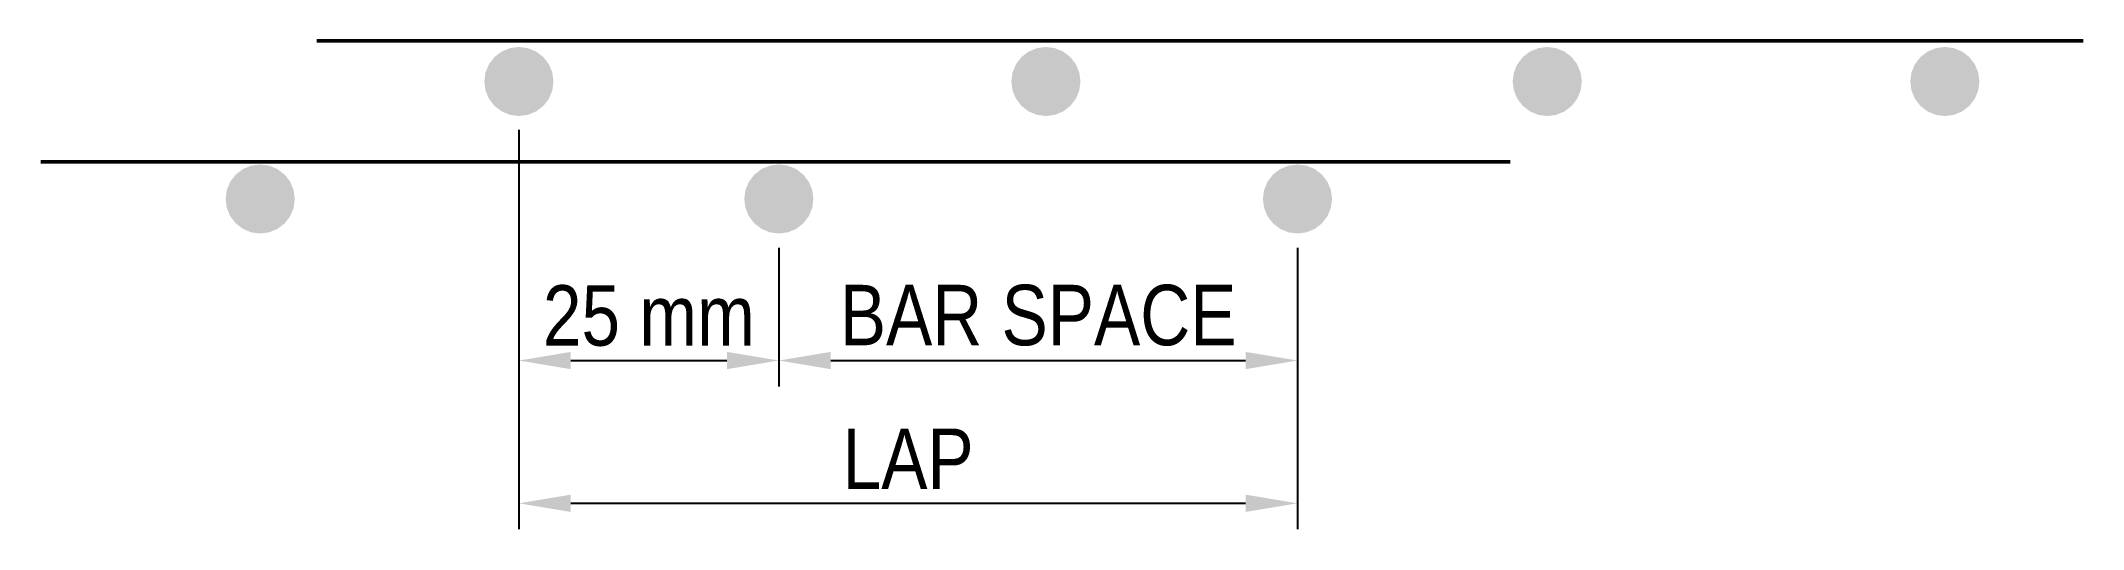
# Model space of a CAD drawing. Header units: metres. Extents: x 0.597 to 1.188, y 3.763 to 3.905.
import ezdxf

# ---------------------------------------------------------------- set-up
doc = ezdxf.new("R2010")
doc.units = ezdxf.units.M
doc.layers.get('Defpoints').update_dxf_attribs({"color": 41})
for name, color, linetype, lineweight in [('A-ANNO-DIMS', 7, 'Continuous', 9), ('A-DETL', 7, 'Continuous', 13), ('A-DETL-GENF', 7, 'Continuous', 9)]:
    doc.layers.add(name, color=color, linetype=linetype, lineweight=lineweight)
doc.styles.add('Arial Narrow', font='ARIALN.TTF', dxfattribs={"height": 0.0175})
doc.dimstyles.new('____ddd_____3_5', dxfattribs={"dimscale": 0.3048, "dimtxt": 0.01791, "dimasz": 0.049213, "dimexe": 0.024606, "dimexo": 0.016404, "dimgap": 0.008202, "dimtad": 1, "dimdec": 0, "dimlfac": 1000, "dimzin": 0, "dimdsep": 46, "dimtxsty": 'Arial Narrow', "dimsah": 1, "dimcen": 0.09, "dimaunit": 1, "dimadec": 4, "dimazin": 0, "dimtfac": 1, "dimtdec": 4, "dimtix": 1, "dimtmove": 0, "dimatfit": 3, "dimfxl": 1, "dimtvp": 1, "dimtolj": 1, "dimtzin": 0, "dimarcsym": 2})

# ---------------------------------------------------------------- blocks, each defined once
blk = doc.blocks.new('ReinfDot - Dot-5419177-DRG-2873007 - General Notes - Reinf')
at = {"layer": 'A-DETL-GENF'}
blk.add_hatch(color=256, dxfattribs=at).paths.add_polyline_path([(0, -0.01), (0.00259, -0.00966), (0.005, -0.00866), (0.00707, -0.00707), (0.00866, -0.005), (0.00966, -0.00259), (0.01, 0), (0.00966, 0.00259), (0.00866, 0.005), (0.00707, 0.00707), (0.005, 0.00866), (0.00259, 0.00966), (0, 0.01), (-0.00259, 0.00966), (-0.005, 0.00866), (-0.00707, 0.00707), (-0.00866, 0.005), (-0.00966, 0.00259), (-0.01, 0), (-0.00966, -0.00259), (-0.00866, -0.005), (-0.00707, -0.00707), (-0.005, -0.00866), (-0.00259, -0.00966)])
blk = doc.blocks.new('DIMBLOCK1-DRG-2873007 - General Notes - Reinf')
at = {"layer": 'A-ANNO-DIMS', "color": 0, "lineweight": -2, "transparency": 16777216}
for p, q in [((0.7353, 3.8787), (0.7353, 3.76309)), ((0.96048, 3.84453), (0.96048, 3.76309)), ((0.7503, 3.77059), (0.94548, 3.77059))]:
    blk.add_line(p, q, dxfattribs=at)
at = {"layer": 'A-ANNO-DIMS', "color": 0, "transparency": 16777216}
for points in [[(0.7503, 3.77309), (0.7503, 3.76809), (0.7353, 3.77059)], [(0.94548, 3.77309), (0.94548, 3.76809), (0.96048, 3.77059)]]:
    blk.add_solid(points, dxfattribs=at)
at = {"layer": 'Defpoints', "color": 0, "transparency": 16777216}
for p in [(0.7353, 3.8837), (0.96048, 3.84953), (0.96048, 3.77059)]:
    blk.add_point(p, dxfattribs=at)
at = {"layer": 'A-ANNO-DIMS', "color": 0, "transparency": 16777216, "insert": (0.84789, 3.78348), "char_height": 0.0175, "width": 0.0453721, "attachment_point": 5, "style": 'Arial Narrow'}
blk.add_mtext('\\A1;\u200fLAP', dxfattribs=at)
blk = doc.blocks.new('DIMBLOCK2-DRG-2873007 - General Notes - Reinf')
at = {"layer": 'A-ANNO-DIMS', "color": 0, "lineweight": -2, "transparency": 16777216}
for p, q in [((0.81048, 3.84453), (0.81048, 3.80443)), ((0.96048, 3.84453), (0.96048, 3.80443)), ((0.82548, 3.81193), (0.94548, 3.81193))]:
    blk.add_line(p, q, dxfattribs=at)
at = {"layer": 'A-ANNO-DIMS', "color": 0, "transparency": 16777216}
for points in [[(0.82548, 3.81443), (0.82548, 3.80943), (0.81048, 3.81193)], [(0.94548, 3.81443), (0.94548, 3.80943), (0.96048, 3.81193)]]:
    blk.add_solid(points, dxfattribs=at)
at = {"layer": 'Defpoints', "color": 0, "transparency": 16777216}
for p in [(0.81048, 3.84953), (0.96048, 3.84953), (0.96048, 3.81193)]:
    blk.add_point(p, dxfattribs=at)
at = {"layer": 'A-ANNO-DIMS', "color": 0, "transparency": 16777216, "insert": (0.88548, 3.82498), "char_height": 0.0175, "width": 0.137822, "attachment_point": 5, "style": 'Arial Narrow'}
blk.add_mtext('\\A1;\u200eBAR SPACE', dxfattribs=at)
blk = doc.blocks.new('DIMBLOCK3-DRG-2873007 - General Notes - Reinf')
at = {"layer": 'A-ANNO-DIMS', "color": 0, "lineweight": -2, "transparency": 16777216}
for p, q in [((0.7353, 3.8787), (0.7353, 3.80443)), ((0.81048, 3.8437), (0.81048, 3.80443)), ((0.7503, 3.81193), (0.79548, 3.81193))]:
    blk.add_line(p, q, dxfattribs=at)
at = {"layer": 'A-ANNO-DIMS', "color": 0, "transparency": 16777216}
for points in [[(0.7503, 3.81443), (0.7503, 3.80943), (0.7353, 3.81193)], [(0.79548, 3.81443), (0.79548, 3.80943), (0.81048, 3.81193)]]:
    blk.add_solid(points, dxfattribs=at)
at = {"layer": 'Defpoints', "color": 0, "transparency": 16777216}
for p in [(0.7353, 3.8837), (0.81048, 3.8487), (0.81048, 3.81193)]:
    blk.add_point(p, dxfattribs=at)
at = {"layer": 'A-ANNO-DIMS', "color": 0, "transparency": 16777216, "insert": (0.77289, 3.82486), "char_height": 0.0175, "width": 0.073687, "attachment_point": 5, "style": 'Arial Narrow'}
blk.add_mtext('\\A1;\u200f25 mm', dxfattribs=at)

msp = doc.modelspace()

# ---------------------------------------------------------------- linework, layer by layer
at = {"layer": 'A-DETL', "lineweight": 50}
for p, q in [((0.67686, 3.90451), (1.18772, 3.90451)), ((0.59703, 3.86951), (1.02203, 3.86951))]:
    msp.add_line(p, q, dxfattribs=at)

# ---------------------------------------------------------------- block references
at = {"layer": 'A-DETL-GENF'}
for p in [(0.7353, 3.89273), (0.88772, 3.89273), (1.03272, 3.89273), (1.14772, 3.89273), (0.66048, 3.85871), (0.81048, 3.85871), (0.96048, 3.85871)]:
    msp.add_blockref('ReinfDot - Dot-5419177-DRG-2873007 - General Notes - Reinf', p, dxfattribs=at)

# ---------------------------------------------------------------- dimensions: what is measured, and where the dimension line sits
at = {"layer": 'A-ANNO-DIMS'}
for base, p1, p2, text, override, picture, middle in [((0.96048, 3.77059), (0.7353, 3.8837), (0.96048, 3.84953), '\u200fLAP', {"dimpost": '<>', "dimfxl": 0.227755}, 'DIMBLOCK1-DRG-2873007 - General Notes - Reinf', (0.84789, 3.78348)), ((0.81048, 3.81193), (0.7353, 3.8837), (0.81048, 3.8487), '\u200f25 mm', {"dimpost": '<>', "dimfxl": 0.082926}, 'DIMBLOCK3-DRG-2873007 - General Notes - Reinf', (0.77289, 3.82486)), ((0.96048, 3.81193), (0.81048, 3.84953), (0.96048, 3.84953), '\u200eBAR SPACE', {"dimpost": '<>', "dimfxl": 0.15}, 'DIMBLOCK2-DRG-2873007 - General Notes - Reinf', (0.88548, 3.82498))]:
    dim = msp.add_linear_dim(base=base, p1=p1, p2=p2, text=text, dimstyle='____ddd_____3_5', override=override, dxfattribs=at)
    dim.commit()
    dim.dimension.update_dxf_attribs({"geometry": picture, "text_midpoint": middle})

doc.saveas('drawing.dxf')
